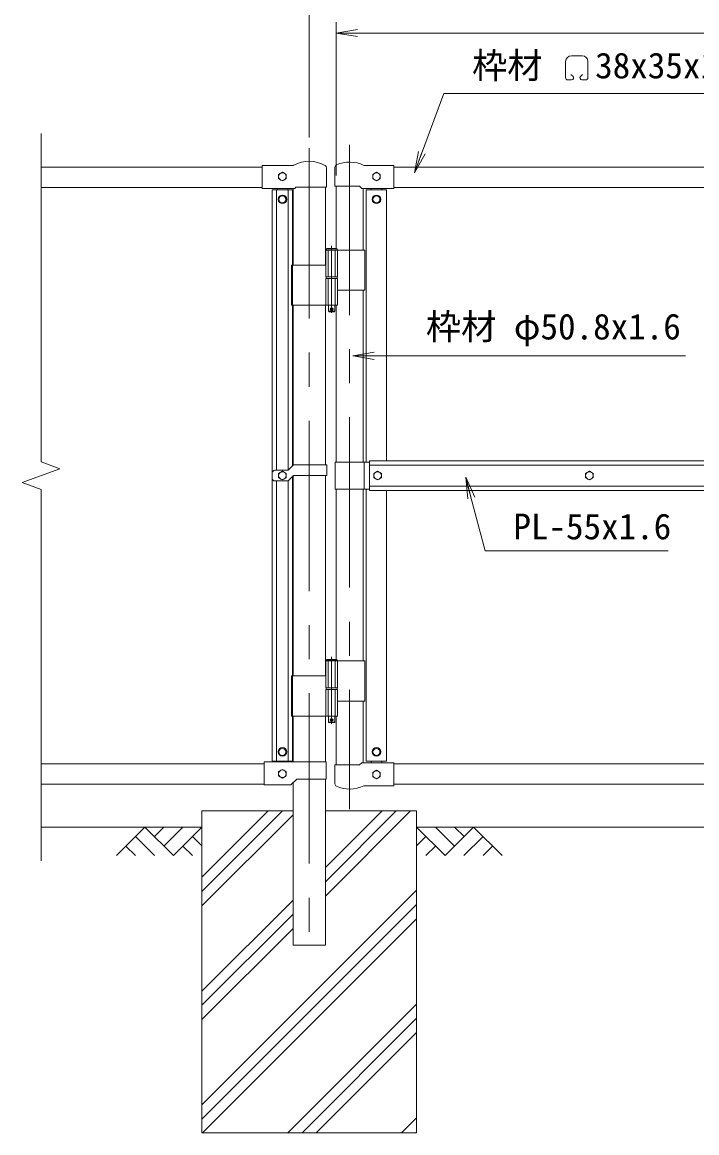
# Model space of a CAD drawing. Units: millimetres at full size; details may follow other scales. Extents: x -4200 to 4200, y -2970 to 2970.
# Drawn here: x -293 to 965, y -1139 to 932 of the extents above; entities that cross this region are included whole.
import ezdxf
from ezdxf.enums import TextEntityAlignment as Align

# ---------------------------------------------------------------- set-up
doc = ezdxf.new("R2010")
doc.units = ezdxf.units.MM
doc.header["$LTSCALE"] = 10
doc.linetypes.add('DASHED', pattern=[7.5, 6, -1.5])
doc.linetypes.add('USER1', pattern=[50.8, 31.75, -6.35, 6.35, -6.35])
for name, color, linetype, lineweight in [('0-1_D-STR-TXT', 7, 'Continuous', 13), ('0-2_D-STR1', 1, 'Continuous', 18), ('0-3_D-BMK', 2, 'USER1', 13), ('0-4_D-STR3', 3, 'Continuous', 13), ('0-5_D-DCR-HCH', 7, 'Continuous', 13), ('0-6_D-BGD', 7, 'Continuous', 18), ('0-7_D-STR4', 7, 'Continuous', 18), ('0-8_D-STR-DIM', 7, 'Continuous', 13), ('0-9_0', 7, 'Continuous', 18)]:
    doc.layers.add(name, color=color, linetype=linetype, lineweight=lineweight)
doc.styles.add('ＭＳ ゴシック', font='')
doc.styles.get('ＭＳ ゴシック').set_extended_font_data('MS Gothic')

# ---------------------------------------------------------------- blocks, each defined once
blk = doc.blocks.new('_Open')
at = {"layer": '0-9_0'}
blk.add_line((-10, 1.667), (0, 0), dxfattribs=at)
blk.add_lwpolyline([(-10, -1.667), (0, 0), (-10, 0)], dxfattribs=at)

msp = doc.modelspace()

# ---------------------------------------------------------------- linework, layer by layer
at = {"layer": '0-1_D-STR-TXT'}
for p, q in [((720.19, 858.45), (720.19, 827.77)), ((730.85, 869.1), (750.98, 869.1)), ((761.63, 858.45), (761.63, 827.77)), ((730.12, 834.17), (733.91, 830.37)), ((751.71, 834.17), (747.91, 830.37)), ((723.86, 824.1), (731.32, 824.1)), ((757.96, 824.1), (750.5, 824.1))]:
    msp.add_line(p, q, dxfattribs=at)
for points in [[(1061.97, 798.46), (493.28, 798.46), (438.72, 652.8)], [(943.38, 309.61), (522.55, 309.61), (325.4, 309.61)], [(911.51, -53.54), (570.23, -53.54), (534.34, 81.26)]]:
    msp.add_lwpolyline(points, dxfattribs=at)
for centre, radius, start, end in [((730.85, 858.45), 10.66, 90, 180), ((750.98, 858.45), 10.66, 0, 90), ((731.32, 827.77), 3.67, 270, 45), ((750.5, 827.77), 3.67, 135, 270), ((723.86, 827.77), 3.67, 180, 270), ((757.96, 827.77), 3.67, 270, 0)]:
    msp.add_arc(centre, radius, start, end, dxfattribs=at)
at = {"layer": '0-2_D-STR1'}
for p, q in [((-258.01, 661.37), (154.49, 661.37)), ((1129.09, 661.37), (399.89, 661.37)), ((-258.01, 623.37), (154.49, 623.37)), ((211.74, 621.77), (211.74, 478.87)), ((272.24, 623.77), (272.24, 478.87)), ((291.99, 625.77), (291.99, 509.87)), ((342.79, 621.77), (342.79, 506.87)), ((1129.09, 623.37), (399.89, 623.37)), ((342.79, 431.87), (342.79, 111.37)), ((211.74, 403.87), (211.74, 105.46)), ((272.24, 403.87), (272.24, 106.37)), ((291.99, 403.87), (291.99, 111.37)), ((211.74, 85.36), (211.74, -287.13)), ((272.24, 86.37), (272.24, -287.13)), ((291.99, 61.37), (291.99, -256.13)), ((342.79, 61.37), (342.79, -259.13)), ((342.79, -334.13), (342.79, -449.03)), ((211.74, -362.13), (211.74, -447.23)), ((272.24, -362.13), (272.24, -447.23)), ((291.99, -362.13), (291.99, -453.03)), ((-258.01, -450.63), (157.99, -450.63)), ((1129.09, -450.63), (399.89, -450.63)), ((-258.01, -488.63), (157.99, -488.63)), ((211.74, -486.37), (211.74, -788.63)), ((272.24, -479.23), (272.24, -788.63)), ((1129.09, -488.63), (399.89, -488.63)), ((211.74, -788.63), (272.24, -788.63))]:
    msp.add_line(p, q, dxfattribs=at)
at = {"layer": '0-3_D-BMK'}
for p, q in [((241.99, 696.61), (241.99, -799.21)), ((317.39, 703.1), (317.39, -535.29)), ((283.83, 514.79), (283.83, 389.9)), ((287.46, 396.87), (280.21, 396.87)), ((283.83, -251.21), (283.83, -376.1)), ((287.46, -369.13), (280.21, -369.13))]:
    msp.add_line(p, q, dxfattribs=at)
at = {"layer": '0-4_D-STR3'}
for p, q in [((154.49, 664.77), (154.49, 621.77)), ((212.53, 664.77), (154.49, 664.77)), ((343.54, 664.77), (399.89, 664.77)), ((399.89, 664.77), (399.89, 621.77)), ((274.34, 659.99), (274.34, 623.77)), ((289.89, 660.95), (289.89, 625.77)), ((214.84, 621.77), (154.49, 621.77)), ((181.99, 621.77), (181.99, 618.87)), ((201.99, 621.77), (201.99, 618.87)), ((216.84, 623.77), (214.84, 621.77)), ((274.34, 623.77), (216.84, 623.77)), ((289.89, 625.77), (335.89, 625.77)), ((335.89, 625.77), (339.89, 621.77)), ((339.89, 621.77), (399.89, 621.77)), ((357.39, 621.77), (357.39, 618.87)), ((377.39, 621.77), (377.39, 618.87)), ((210.99, 618.87), (172.99, 618.87)), ((172.99, 618.87), (172.99, -446.13)), ((180.99, 618.87), (180.99, 96.37)), ((202.99, 618.87), (202.99, 96.99)), ((210.99, 618.87), (210.99, 104.71)), ((386.39, 618.87), (348.39, 618.87)), ((348.39, 618.87), (348.39, 111.37)), ((386.39, 618.87), (386.39, 113.87)), ((273.03, 506.87), (273.03, 456.87)), ((345.94, 506.87), (273.03, 506.87)), ((273.83, 508.87), (274.83, 509.87)), ((273.83, 508.87), (273.83, 506.87)), ((273.83, 508.87), (293.83, 508.87)), ((292.83, 509.87), (274.83, 509.87)), ((294.63, 506.87), (294.63, 456.87)), ((345.94, 506.87), (345.94, 431.87)), ((273.03, 478.87), (208.69, 478.87)), ((208.69, 478.87), (208.69, 403.87)), ((294.63, 456.87), (273.03, 456.87)), ((273.33, 456.87), (273.33, 453.87)), ((294.33, 456.87), (294.33, 453.87)), ((294.63, 453.87), (273.03, 453.87)), ((273.03, 453.87), (273.03, 403.87)), ((294.33, 453.87), (273.33, 453.87)), ((294.63, 453.87), (294.63, 403.87)), ((345.94, 431.87), (294.74, 431.87)), ((294.63, 403.87), (208.69, 403.87)), ((289.83, 403.87), (289.83, 392.87)), ((278.83, 391.87), (277.83, 392.87)), ((288.83, 391.87), (278.83, 391.87)), ((288.83, 391.87), (289.83, 392.87)), ((212.07, 105.78), (204.12, 97.83)), ((274.59, 106.37), (213.48, 106.37)), ((274.59, 86.37), (274.59, 106.37)), ((290.39, 111.37), (290.39, 61.37)), ((290.39, 111.37), (354.49, 111.37)), ((344.39, 111.37), (344.39, 61.37)), ((1174.49, 113.87), (354.49, 113.87)), ((354.49, 58.87), (354.49, 113.87)), ((1174.49, 105.87), (354.49, 105.87)), ((172.99, 91.37), (172.99, 81.37)), ((200.58, 96.37), (177.99, 96.37)), ((212.07, 85.78), (204.12, 77.83)), ((210.99, 84.71), (210.99, -446.13)), ((274.59, 86.37), (213.48, 86.37)), ((200.58, 76.37), (177.99, 76.37)), ((180.99, 76.37), (180.99, -446.13)), ((202.99, 76.71), (202.99, -446.13)), ((1174.49, 66.87), (354.49, 66.87)), ((290.39, 61.37), (354.49, 61.37)), ((348.39, 61.37), (348.39, -446.13)), ((1174.49, 58.87), (354.49, 58.87)), ((386.39, 58.87), (386.39, -446.13)), ((273.03, -259.13), (273.03, -309.13)), ((345.94, -259.13), (273.03, -259.13)), ((273.83, -257.13), (274.83, -256.13)), ((273.83, -257.13), (273.83, -259.13)), ((273.83, -257.13), (293.83, -257.13)), ((292.83, -256.13), (274.83, -256.13)), ((294.63, -259.13), (294.63, -309.13)), ((345.94, -259.13), (345.94, -334.13)), ((273.03, -287.13), (208.69, -287.13)), ((208.69, -287.13), (208.69, -362.13)), ((294.63, -309.13), (273.03, -309.13)), ((273.33, -309.13), (273.33, -312.13)), ((294.33, -309.13), (294.33, -312.13)), ((294.63, -312.13), (273.03, -312.13)), ((273.03, -312.13), (273.03, -362.13)), ((294.33, -312.13), (273.33, -312.13)), ((294.63, -312.13), (294.63, -362.13)), ((345.94, -334.13), (294.74, -334.13)), ((294.63, -362.13), (208.69, -362.13)), ((289.83, -362.13), (289.83, -373.13)), ((278.83, -374.13), (277.83, -373.13)), ((288.83, -374.13), (278.83, -374.13)), ((288.83, -374.13), (289.83, -373.13)), ((273.84, -447.23), (157.99, -447.23)), ((157.99, -447.23), (157.99, -490.23)), ((210.99, -446.13), (172.99, -446.13)), ((181.99, -447.23), (181.99, -446.13)), ((201.99, -447.23), (201.99, -446.13)), ((273.84, -447.23), (273.84, -479.23)), ((289.89, -453.03), (335.89, -453.03)), ((289.89, -488.22), (289.89, -453.03)), ((335.89, -453.03), (339.89, -449.03)), ((339.89, -449.03), (399.89, -449.03)), ((386.39, -446.13), (348.39, -446.13)), ((357.39, -449.03), (357.39, -446.13)), ((377.39, -449.03), (377.39, -446.13)), ((399.89, -492.03), (399.89, -449.03)), ((207.88, -490.23), (157.99, -490.23)), ((343.54, -492.03), (399.89, -492.03))]:
    msp.add_line(p, q, dxfattribs=at)
at = {"layer": '0-4_D-STR3', "linetype": 'DASHED'}
for p, q in [((277.53, 506.87), (277.53, 456.87)), ((290.13, 506.87), (290.13, 456.87)), ((277.53, 453.87), (277.53, 403.87)), ((290.13, 453.87), (290.13, 403.87)), ((277.53, -259.13), (277.53, -309.13)), ((290.13, -259.13), (290.13, -309.13)), ((277.53, -312.13), (277.53, -362.13)), ((290.13, -312.13), (290.13, -362.13))]:
    msp.add_line(p, q, dxfattribs=at)
at = {"layer": '0-4_D-STR3'}
for points in [[(191.99, 651.87), (199.01, 647.82), (199.01, 639.72), (191.99, 635.67), (184.98, 639.72), (184.98, 647.82)], [(367.39, 651.87), (360.38, 647.82), (360.38, 639.72), (367.39, 635.67), (374.41, 639.72), (374.41, 647.82)], [(191.99, 94.47), (199.01, 90.42), (199.01, 82.32), (191.99, 78.27), (184.98, 82.32), (184.98, 90.42)], [(369.49, 94.47), (376.51, 90.42), (376.51, 82.32), (369.49, 78.27), (362.48, 82.32), (362.48, 90.42)], [(764.49, 94.47), (771.51, 90.42), (771.51, 82.32), (764.49, 78.27), (757.48, 82.32), (757.48, 90.42)], [(191.99, -461.13), (199.01, -465.18), (199.01, -473.28), (191.99, -477.33), (184.98, -473.28), (184.98, -465.18)], [(367.39, -479.13), (360.38, -475.08), (360.38, -466.98), (367.39, -462.93), (374.41, -466.98), (374.41, -475.08)]]:
    msp.add_lwpolyline(points, close=True, dxfattribs=at)
for points in [[(292.83, 509.87), (293.83, 508.87), (293.83, 506.87)], [(277.83, 403.87), (277.83, 392.87), (289.83, 392.87)], [(292.83, -256.13), (293.83, -257.13), (293.83, -259.13)], [(277.83, -362.13), (277.83, -373.13), (289.83, -373.13)], [(273.84, -479.23), (218.88, -479.23), (207.88, -490.23)]]:
    msp.add_lwpolyline(points, dxfattribs=at)
for centre, radius in [((191.99, 643.77), 7.03), ((367.39, 643.77), 7.03), ((191.99, 601.37), 8), ((191.99, 601.37), 6.5), ((367.39, 601.37), 8), ((367.39, 601.37), 6.5), ((283.83, 396.87), 2.5), ((191.99, 86.37), 7.03), ((369.49, 86.37), 7.03), ((764.49, 86.37), 7.03), ((283.83, -369.13), 2.5), ((191.99, -428.63), 8), ((191.99, -428.63), 6.5), ((367.39, -428.63), 8), ((367.39, -428.63), 6.5), ((191.99, -469.23), 7.03), ((367.39, -471.03), 7.03)]:
    msp.add_circle(centre, radius, dxfattribs=at)
for centre, radius, start, end in [((212.53, 666.37), 1.6, 270, 298.56841), ((241.99, 612.27), 60, 60.18027, 118.56841), ((269.34, 659.99), 5, 0, 60.18027), ((294.89, 660.95), 5, 114.14774, 180), ((317.39, 610.77), 60, 64.15807, 114.14774), ((213.48, 104.37), 2, 90, 135), ((177.99, 91.37), 5, 90, 180), ((200.58, 101.37), 5, 270, 315), ((213.48, 84.37), 2, 90, 135), ((177.99, 81.37), 5, 180, 270), ((200.58, 81.37), 5, 270, 315), ((294.89, -488.22), 5, 180, 245.85226), ((317.39, -438.03), 60, 245.85226, 295.84193)]:
    msp.add_arc(centre, radius, start, end, dxfattribs=at)
at = {"layer": '0-5_D-DCR-HCH'}
for p, q in [((41.99, -688.86), (192.22, -538.63)), ((41.99, -662.35), (165.71, -538.63)), ((41.99, -715.38), (211.74, -545.63)), ((272.24, -697.26), (430.87, -538.63)), ((272.24, -670.75), (404.35, -538.63)), ((272.24, -644.23), (377.84, -538.63)), ((-64.43, -568.63), (-117.64, -621.84)), ((-64.43, -568.63), (-11.22, -621.84)), ((-46.7, -586.37), (-28.96, -568.63)), ((-28.96, -604.11), (6.52, -568.63)), ((-11.22, -621.84), (41.99, -568.63)), ((495.2, -621.84), (441.99, -568.63)), ((512.94, -604.11), (477.47, -568.63)), ((548.42, -568.63), (495.2, -621.84)), ((530.77, -586.46), (512.94, -568.63)), ((548.42, -568.63), (601.63, -621.84)), ((-82.17, -586.37), (-46.53, -621.84)), ((24.25, -586.37), (41.99, -604.03)), ((459.73, -586.37), (441.99, -604.03)), ((566.15, -586.37), (530.52, -621.84)), ((-99.91, -604.11), (-82.09, -621.84)), ((6.52, -604.11), (24.34, -621.84)), ((477.47, -604.11), (459.65, -621.84)), ((583.89, -604.11), (566.07, -621.84)), ((41.99, -1086.61), (441.99, -686.61)), ((41.99, -874.48), (211.74, -704.73)), ((41.99, -1113.13), (441.99, -713.13)), ((41.99, -901), (211.74, -731.25)), ((43, -1138.63), (441.99, -739.64)), ((41.99, -927.51), (211.74, -757.76)), ((202.1, -1138.63), (441.99, -898.74)), ((228.62, -1138.63), (441.99, -925.26)), ((255.14, -1138.63), (441.99, -951.78)), ((414.23, -1138.63), (441.99, -1110.88)), ((440.75, -1138.63), (441.99, -1137.39))]:
    msp.add_line(p, q, dxfattribs=at)
at = {"layer": '0-6_D-BGD'}
for p, q in [((-258.01, -568.63), (41.99, -568.63)), ((441.99, -568.63), (2041.99, -568.63))]:
    msp.add_line(p, q, dxfattribs=at)
at = {"layer": '0-7_D-STR4'}
for p, q in [((41.99, -538.63), (41.99, -1138.63)), ((41.99, -538.63), (211.74, -538.63)), ((272.24, -538.63), (441.99, -538.63)), ((441.99, -538.63), (441.99, -1138.63)), ((41.99, -1138.63), (441.99, -1138.63))]:
    msp.add_line(p, q, dxfattribs=at)
at = {"layer": '0-8_D-STR-DIM'}
for p, q in [((241.99, 716.61), (241.99, 1051.37)), ((291.99, 645.77), (291.99, 931.37)), ((1236.99, 911.37), (291.99, 911.37)), ((-258.01, 112.02), (-258.01, 724.37)), ((-222.77, 99.19), (-258.01, 112.02)), ((-293.25, 73.54), (-222.77, 99.19)), ((-258.01, 60.72), (-293.25, 73.54)), ((-258.01, -631.63), (-258.01, 60.72))]:
    msp.add_line(p, q, dxfattribs=at)

# ---------------------------------------------------------------- block references
at = {"layer": '0-1_D-STR-TXT', "xscale": 4, "yscale": 4}
for p, rotation in [((438.01, 650.93), 249.46512), ((323.4, 309.61), 180), ((533.82, 83.19), 104.91069)]:
    msp.add_blockref('_Open', p, dxfattribs=dict(at, rotation=rotation))
at = {"layer": '0-8_D-STR-DIM', "xscale": 4, "yscale": 4, "rotation": 180}
msp.add_blockref('_Open', (291.99, 911.37), dxfattribs=at)

# ---------------------------------------------------------------- texts
at = {"layer": '0-1_D-STR-TXT', "style": 'ＭＳ ゴシック'}
for s, p in [('枠材 \u300038x35x1.6', (545.72, 812.44)), ('枠材 φ50.8x1.6', (459.62, 325.75)), ('PL-55x1.6', (622.68, -46.79))]:
    msp.add_text(s, height=48.09, dxfattribs=at).set_placement(p, align=Align.BOTTOM_LEFT)

doc.saveas('drawing.dxf')
